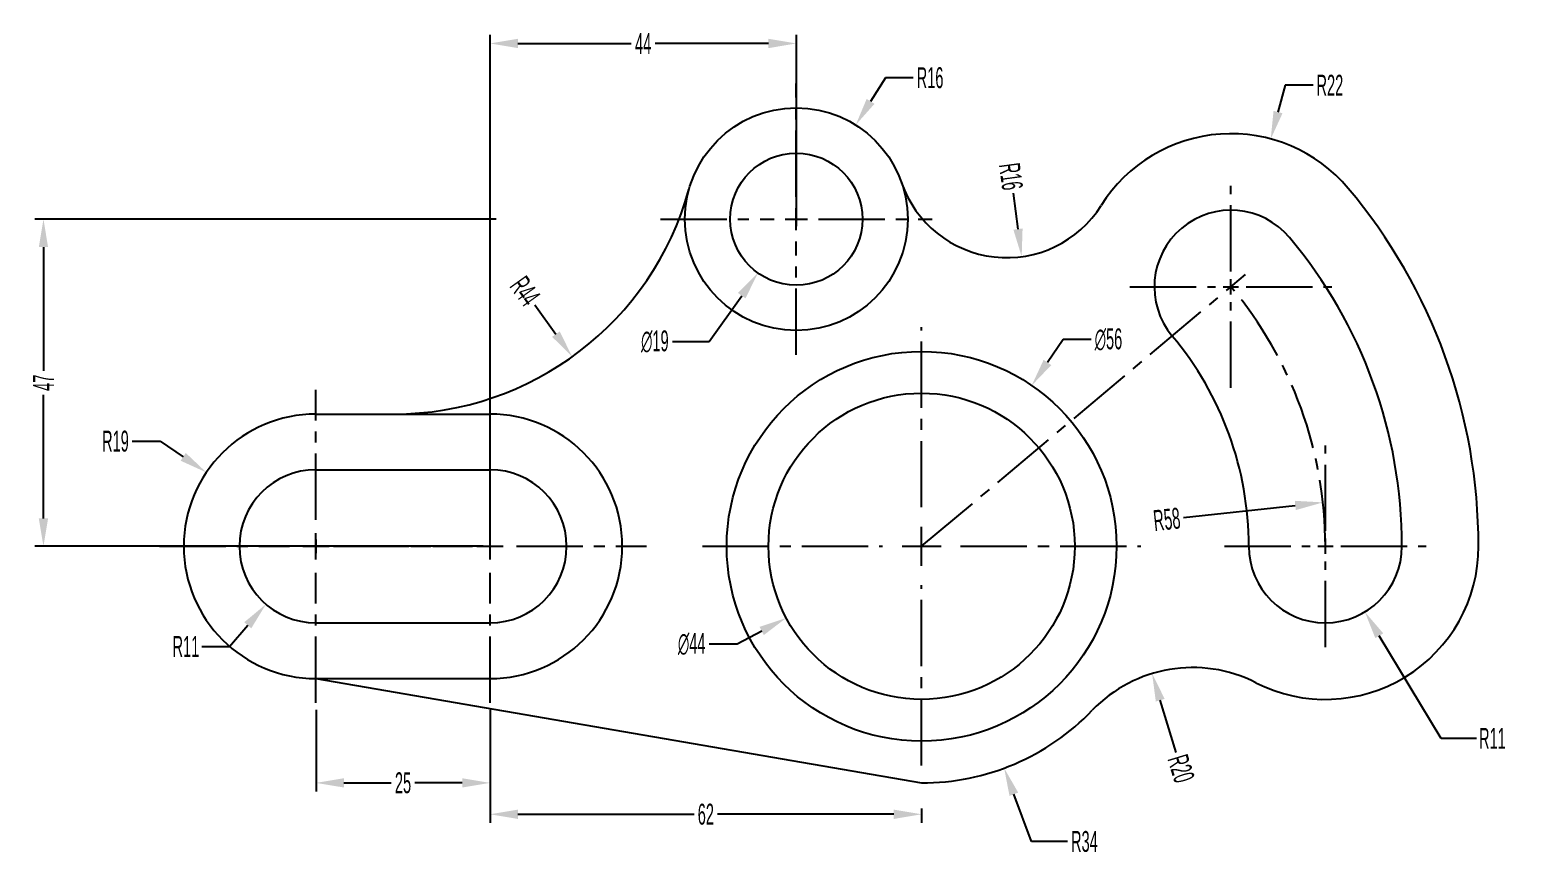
# Model space of a CAD drawing. Header units: millimetres. Extents: x 1568 to 31342, y 459 to 4403.
# Drawn here: x 16242.3 to 16456, y 4278.2 to 4396.8 of the extents above; entities that cross this region are included whole.
import ezdxf

# ---------------------------------------------------------------- set-up
doc = ezdxf.new("R2010")
doc.units = ezdxf.units.MM
doc.header["$LTSCALE"] = 0.5
doc.linetypes.add('CENTER2', pattern=[28.575, 19.05, -3.175, 3.175, -3.175])
doc.layers.add('centre line', color=3, linetype='CENTER2')
doc.layers.add('drawing', color=7, linetype='Continuous')
doc.styles.get("Standard").update_dxf_attribs({"font": 'arial.ttf', "width": 0.5})
doc.dimstyles.new('DARSHU2', dxfattribs={"dimtxt": 3, "dimasz": 4, "dimexe": 1.25, "dimexo": 1, "dimtad": 0, "dimtoh": 1, "dimdec": 1, "dimdsep": 46, "dimtxsty": 'Standard', "dimcen": 1, "dimclrd": 6, "dimclre": 6, "dimclrt": 6, "dimadec": 0, "dimazin": 0, "dimtfac": 1, "dimtdec": 1, "dimtofl": 0, "dimtmove": 0, "dimatfit": 3, "dimfxl": 1, "dimtfillclr": 256, "dimlwd": 25, "dimlwe": 25, "dimarcsym": 0})

# ---------------------------------------------------------------- blocks, each defined once
blk = doc.blocks.new('*U646')
at = {"layer": 'centre line', "color": 0, "linetype": 'CENTER2', "transparency": 16777216}
for p, q in [((0, 3.2), (0, 19.5)), ((-19.5, 0), (-3.2, 0)), ((3.2, 0), (19.5, 0)), ((0, -19.5), (0, -3.2))]:
    blk.add_line(p, q, dxfattribs=at)
at = {"layer": 'centre line', "color": 0, "linetype": 'Continuous', "transparency": 16777216}
for p, q in [((-1.6, 0), (1.6, 0)), ((0, -1.6), (0, 1.6))]:
    blk.add_line(p, q, dxfattribs=at)
blk = doc.blocks.new('*U647')
at = {"layer": 'centre line', "color": 0, "linetype": 'CENTER2', "transparency": 16777216}
for p, q in [((0, 5.6), (0, 31.5)), ((-31.5, 0), (-5.6, 0)), ((5.6, 0), (31.5, 0)), ((0, -31.5), (0, -5.6))]:
    blk.add_line(p, q, dxfattribs=at)
at = {"layer": 'centre line', "color": 0, "linetype": 'Continuous', "transparency": 16777216}
for p, q in [((0, -2.8), (0, 2.8)), ((-2.8, 0), (2.8, 0))]:
    blk.add_line(p, q, dxfattribs=at)
blk = doc.blocks.new('*U648')
at = {"layer": 'centre line', "color": 0, "linetype": 'CENTER2', "transparency": 16777216}
for p, q in [((0, 3.8), (0, 22.5)), ((-22.5, 0), (-3.8, 0)), ((3.8, 0), (22.5, 0)), ((0, -22.5), (0, -3.8))]:
    blk.add_line(p, q, dxfattribs=at)
at = {"layer": 'centre line', "color": 0, "linetype": 'Continuous', "transparency": 16777216}
for p, q in [((-1.9, 0), (1.9, 0)), ((0, -1.9), (0, 1.9))]:
    blk.add_line(p, q, dxfattribs=at)
blk = doc.blocks.new('*U649')
at = {"layer": 'centre line', "color": 0, "linetype": 'CENTER2', "transparency": 16777216}
for p, q in [((0, 3.8), (0, 22.5)), ((-22.5, 0), (-3.8, 0)), ((3.8, 0), (22.5, 0)), ((0, -22.5), (0, -3.8))]:
    blk.add_line(p, q, dxfattribs=at)
at = {"layer": 'centre line', "color": 0, "linetype": 'Continuous', "transparency": 16777216}
for p, q in [((-1.9, 0), (1.9, 0)), ((0, -1.9), (0, 1.9))]:
    blk.add_line(p, q, dxfattribs=at)
blk = doc.blocks.new('*U650')
at = {"layer": 'centre line', "color": 0, "linetype": 'CENTER2', "transparency": 16777216}
for p, q in [((0, 2.2), (0, 14.5)), ((-14.5, 0), (-2.2, 0)), ((2.2, 0), (14.5, 0)), ((0, -14.5), (0, -2.2))]:
    blk.add_line(p, q, dxfattribs=at)
at = {"layer": 'centre line', "color": 0, "linetype": 'Continuous', "transparency": 16777216}
for p, q in [((-1.1, 0), (1.1, 0)), ((0, -1.1), (0, 1.1))]:
    blk.add_line(p, q, dxfattribs=at)
blk = doc.blocks.new('*U651')
at = {"layer": 'centre line', "color": 0, "linetype": 'CENTER2', "transparency": 16777216}
for p, q in [((0, 2.2), (0, 14.5)), ((-14.5, 0), (-2.2, 0)), ((2.2, 0), (14.5, 0)), ((0, -14.5), (0, -2.2))]:
    blk.add_line(p, q, dxfattribs=at)
at = {"layer": 'centre line', "color": 0, "linetype": 'Continuous', "transparency": 16777216}
for p, q in [((-1.1, 0), (1.1, 0)), ((0, -1.1), (0, 1.1))]:
    blk.add_line(p, q, dxfattribs=at)
blk = doc.blocks.new('*D652')
at = {"layer": 'centre line', "color": 6, "lineweight": 25, "transparency": 16777216}
for p, q in [((16352.47, 4368.62), (16352.47, 4370.62)), ((16351.47, 4369.62), (16353.47, 4369.62))]:
    blk.add_line(p, q, dxfattribs=at)
at = {"layer": 'centre line', "color": 6, "linetype": 'Continuous', "lineweight": 25, "transparency": 16777216}
for p, q in [((16339.93, 4352.04), (16344.63, 4358.63)), ((16334.67, 4352.04), (16339.93, 4352.04))]:
    blk.add_line(p, q, dxfattribs=at)
at = {"layer": 'centre line', "color": 6, "transparency": 16777216}
blk.add_solid([(16344.09, 4359.02), (16345.17, 4358.25), (16346.95, 4361.89)], dxfattribs=at)
at = {"layer": 'Defpoints', "color": 0, "transparency": 16777216}
for p in [(16357.98, 4377.36), (16346.95, 4361.89)]:
    blk.add_point(p, dxfattribs=at)
at = {"layer": 'centre line', "color": 6, "transparency": 16777216, "insert": (16332.15, 4352.04), "char_height": 3, "attachment_point": 5}
blk.add_mtext('∅19', dxfattribs=at)
blk = doc.blocks.new('*D653')
at = {"layer": 'centre line', "color": 6, "lineweight": 25, "transparency": 16777216}
for p, q in [((16370.47, 4321.62), (16370.47, 4323.62)), ((16369.47, 4322.62), (16371.47, 4322.62))]:
    blk.add_line(p, q, dxfattribs=at)
at = {"layer": 'centre line', "color": 6, "linetype": 'Continuous', "lineweight": 25, "transparency": 16777216}
for p, q in [((16343.95, 4308.59), (16347.49, 4310.46)), ((16339.95, 4308.59), (16343.95, 4308.59))]:
    blk.add_line(p, q, dxfattribs=at)
at = {"layer": 'centre line', "color": 6, "transparency": 16777216}
blk.add_solid([(16347.18, 4311.05), (16347.8, 4309.87), (16351.02, 4312.33)], dxfattribs=at)
at = {"layer": 'Defpoints', "color": 0, "transparency": 16777216}
for p in [(16389.91, 4332.92), (16351.02, 4312.33)]:
    blk.add_point(p, dxfattribs=at)
at = {"layer": 'centre line', "color": 6, "transparency": 16777216, "insert": (16337.44, 4308.59), "char_height": 3, "attachment_point": 5}
blk.add_mtext('∅44', dxfattribs=at)
blk = doc.blocks.new('*D654')
at = {"layer": 'centre line', "color": 6, "linetype": 'Continuous', "lineweight": 25, "transparency": 16777216}
for p, q in [((16390.8, 4352.33), (16388.54, 4349.03)), ((16394.8, 4352.33), (16390.8, 4352.33))]:
    blk.add_line(p, q, dxfattribs=at)
at = {"layer": 'centre line', "color": 6, "lineweight": 25, "transparency": 16777216}
for p, q in [((16370.47, 4321.62), (16370.47, 4323.62)), ((16369.47, 4322.62), (16371.47, 4322.62))]:
    blk.add_line(p, q, dxfattribs=at)
at = {"layer": 'centre line', "color": 6, "transparency": 16777216}
blk.add_solid([(16387.99, 4349.41), (16389.09, 4348.66), (16386.28, 4345.73)], dxfattribs=at)
at = {"layer": 'Defpoints', "color": 0, "transparency": 16777216}
for p in [(16386.28, 4345.73), (16354.66, 4299.52)]:
    blk.add_point(p, dxfattribs=at)
at = {"layer": 'centre line', "color": 6, "transparency": 16777216, "insert": (16397.31, 4352.33), "char_height": 3, "attachment_point": 5}
blk.add_mtext('∅56', dxfattribs=at)
blk = doc.blocks.new('*D655')
at = {"layer": 'centre line', "color": 6, "linetype": 'Continuous', "lineweight": 25, "transparency": 16777216}
for p, q in [((16365.26, 4389.93), (16363.13, 4386.55)), ((16369.26, 4389.93), (16365.26, 4389.93))]:
    blk.add_line(p, q, dxfattribs=at)
at = {"layer": 'centre line', "color": 6, "lineweight": 25, "transparency": 16777216}
for p, q in [((16352.47, 4368.62), (16352.47, 4370.62)), ((16351.47, 4369.62), (16353.47, 4369.62))]:
    blk.add_line(p, q, dxfattribs=at)
at = {"layer": 'centre line', "color": 6, "transparency": 16777216}
blk.add_solid([(16362.57, 4386.9), (16363.69, 4386.19), (16361, 4383.16)], dxfattribs=at)
at = {"layer": 'Defpoints', "color": 0, "transparency": 16777216}
for p in [(16361, 4383.16), (16352.47, 4369.62)]:
    blk.add_point(p, dxfattribs=at)
at = {"layer": 'centre line', "color": 6, "transparency": 16777216, "insert": (16371.68, 4389.93), "char_height": 3, "attachment_point": 5}
blk.add_mtext('R16', dxfattribs=at)
blk = doc.blocks.new('*D656')
at = {"layer": 'centre line', "color": 6, "linetype": 'Continuous', "lineweight": 25, "transparency": 16777216}
blk.add_line((16383.61, 4373.35), (16384.31, 4368.2), dxfattribs=at)
at = {"layer": 'centre line', "color": 6, "transparency": 16777216}
blk.add_solid([(16384.97, 4368.29), (16383.65, 4368.11), (16384.84, 4364.24)], dxfattribs=at)
at = {"layer": 'Defpoints', "color": 0, "transparency": 16777216}
for p in [(16382.71, 4380.1), (16384.84, 4364.24)]:
    blk.add_point(p, dxfattribs=at)
at = {"layer": 'centre line', "color": 6, "transparency": 16777216, "insert": (16383.29, 4375.75), "char_height": 3, "attachment_point": 5, "rotation": 277.6704}
blk.add_mtext('R16', dxfattribs=at)
blk = doc.blocks.new('*D657')
at = {"layer": 'centre line', "color": 6, "linetype": 'Continuous', "lineweight": 25, "transparency": 16777216}
for p, q in [((16422.7, 4388.87), (16421.66, 4385.01)), ((16426.7, 4388.87), (16422.7, 4388.87))]:
    blk.add_line(p, q, dxfattribs=at)
at = {"layer": 'centre line', "color": 6, "lineweight": 25, "transparency": 16777216}
for p, q in [((16413.9, 4359.91), (16415.9, 4359.91)), ((16414.9, 4358.91), (16414.9, 4360.91))]:
    blk.add_line(p, q, dxfattribs=at)
at = {"layer": 'centre line', "color": 6, "transparency": 16777216}
blk.add_solid([(16421.02, 4385.18), (16422.31, 4384.84), (16420.62, 4381.15)], dxfattribs=at)
at = {"layer": 'Defpoints', "color": 0, "transparency": 16777216}
for p in [(16420.62, 4381.15), (16414.9, 4359.91)]:
    blk.add_point(p, dxfattribs=at)
at = {"layer": 'centre line', "color": 6, "transparency": 16777216, "insert": (16429.11, 4388.87), "char_height": 3, "attachment_point": 5}
blk.add_mtext('R22', dxfattribs=at)
blk = doc.blocks.new('*D658')
at = {"layer": 'centre line', "color": 6, "linetype": 'Continuous', "lineweight": 25, "transparency": 16777216}
blk.add_line((16408.09, 4326.74), (16424.15, 4328.5), dxfattribs=at)
at = {"layer": 'centre line', "color": 6, "transparency": 16777216}
blk.add_solid([(16424.08, 4329.16), (16424.22, 4327.83), (16428.12, 4328.93)], dxfattribs=at)
at = {"layer": 'Defpoints', "color": 0, "transparency": 16777216}
for p in [(16428.12, 4328.93), (16370.47, 4322.62)]:
    blk.add_point(p, dxfattribs=at)
at = {"layer": 'centre line', "color": 6, "transparency": 16777216, "insert": (16405.69, 4326.48), "char_height": 3, "attachment_point": 5, "rotation": 6.2425}
blk.add_mtext('R58', dxfattribs=at)
blk = doc.blocks.new('*D659')
at = {"layer": 'centre line', "color": 6, "lineweight": 25, "transparency": 16777216}
for p, q in [((16428.47, 4321.62), (16428.47, 4323.62)), ((16427.47, 4322.62), (16429.47, 4322.62))]:
    blk.add_line(p, q, dxfattribs=at)
at = {"layer": 'centre line', "color": 6, "linetype": 'Continuous', "lineweight": 25, "transparency": 16777216}
for p, q in [((16445.09, 4295.03), (16436.21, 4309.78)), ((16450.19, 4295.03), (16445.09, 4295.03))]:
    blk.add_line(p, q, dxfattribs=at)
at = {"layer": 'centre line', "color": 6, "transparency": 16777216}
blk.add_solid([(16436.78, 4310.12), (16435.64, 4309.43), (16434.14, 4313.2)], dxfattribs=at)
at = {"layer": 'Defpoints', "color": 0, "transparency": 16777216}
for p in [(16428.47, 4322.62), (16434.14, 4313.2)]:
    blk.add_point(p, dxfattribs=at)
at = {"layer": 'centre line', "color": 6, "transparency": 16777216, "insert": (16452.46, 4295.03), "char_height": 3, "attachment_point": 5}
blk.add_mtext('R11', dxfattribs=at)
blk = doc.blocks.new('*D660')
at = {"layer": 'centre line', "color": 6, "linetype": 'Continuous', "lineweight": 25, "transparency": 16777216}
blk.add_line((16407.03, 4293), (16404.74, 4300.51), dxfattribs=at)
at = {"layer": 'centre line', "color": 6, "transparency": 16777216}
blk.add_solid([(16405.38, 4300.7), (16404.11, 4300.32), (16403.58, 4304.34)], dxfattribs=at)
at = {"layer": 'Defpoints', "color": 0, "transparency": 16777216}
for p in [(16403.58, 4304.34), (16409.4, 4285.2)]:
    blk.add_point(p, dxfattribs=at)
at = {"layer": 'centre line', "color": 6, "transparency": 16777216, "insert": (16407.73, 4290.68), "char_height": 3, "attachment_point": 5, "rotation": 286.9147}
blk.add_mtext('R20', dxfattribs=at)
blk = doc.blocks.new('*D661')
at = {"layer": 'centre line', "color": 6, "lineweight": 25, "transparency": 16777216}
for p, q in [((16370.47, 4321.62), (16370.47, 4323.62)), ((16369.47, 4322.62), (16371.47, 4322.62))]:
    blk.add_line(p, q, dxfattribs=at)
at = {"layer": 'centre line', "color": 6, "linetype": 'Continuous', "lineweight": 25, "transparency": 16777216}
for p, q in [((16386.24, 4280.2), (16383.71, 4287.01)), ((16391.43, 4280.2), (16386.24, 4280.2))]:
    blk.add_line(p, q, dxfattribs=at)
at = {"layer": 'centre line', "color": 6, "transparency": 16777216}
blk.add_solid([(16384.34, 4287.24), (16383.09, 4286.77), (16382.32, 4290.76)], dxfattribs=at)
at = {"layer": 'Defpoints', "color": 0, "transparency": 16777216}
for p in [(16370.47, 4322.62), (16382.32, 4290.76)]:
    blk.add_point(p, dxfattribs=at)
at = {"layer": 'centre line', "color": 6, "transparency": 16777216, "insert": (16393.85, 4280.2), "char_height": 3, "attachment_point": 5}
blk.add_mtext('R34', dxfattribs=at)
blk = doc.blocks.new('*D662')
at = {"layer": 'centre line', "color": 6, "linetype": 'Continuous', "lineweight": 25, "transparency": 16777216}
for p, q in [((16257.08, 4337.71), (16261.08, 4337.71)), ((16261.08, 4337.71), (16264.4, 4335.48))]:
    blk.add_line(p, q, dxfattribs=at)
at = {"layer": 'centre line', "color": 6, "lineweight": 25, "transparency": 16777216}
for p, q in [((16283.47, 4321.62), (16283.47, 4323.62)), ((16282.47, 4322.62), (16284.47, 4322.62))]:
    blk.add_line(p, q, dxfattribs=at)
at = {"layer": 'centre line', "color": 6, "transparency": 16777216}
blk.add_solid([(16264.77, 4336.03), (16264.02, 4334.92), (16267.71, 4333.24)], dxfattribs=at)
at = {"layer": 'Defpoints', "color": 0, "transparency": 16777216}
for p in [(16267.71, 4333.24), (16283.47, 4322.62)]:
    blk.add_point(p, dxfattribs=at)
at = {"layer": 'centre line', "color": 6, "transparency": 16777216, "insert": (16254.66, 4337.71), "char_height": 3, "attachment_point": 5}
blk.add_mtext('R19', dxfattribs=at)
blk = doc.blocks.new('*D663')
at = {"layer": 'centre line', "color": 6, "lineweight": 25, "transparency": 16777216}
for p, q in [((16283.47, 4321.62), (16283.47, 4323.62)), ((16282.47, 4322.62), (16284.47, 4322.62))]:
    blk.add_line(p, q, dxfattribs=at)
at = {"layer": 'centre line', "color": 6, "linetype": 'Continuous', "lineweight": 25, "transparency": 16777216}
for p, q in [((16271.05, 4308.24), (16273.66, 4311.27)), ((16267.05, 4308.24), (16271.05, 4308.24))]:
    blk.add_line(p, q, dxfattribs=at)
at = {"layer": 'centre line', "color": 6, "transparency": 16777216}
blk.add_solid([(16273.16, 4311.71), (16274.17, 4310.84), (16276.28, 4314.3)], dxfattribs=at)
at = {"layer": 'Defpoints', "color": 0, "transparency": 16777216}
for p in [(16283.47, 4322.62), (16276.28, 4314.3)]:
    blk.add_point(p, dxfattribs=at)
at = {"layer": 'centre line', "color": 6, "transparency": 16777216, "insert": (16264.78, 4308.24), "char_height": 3, "attachment_point": 5}
blk.add_mtext('R11', dxfattribs=at)
blk = doc.blocks.new('*D664')
at = {"layer": 'centre line', "color": 6, "linetype": 'Continuous', "lineweight": 25, "transparency": 16777216}
blk.add_line((16314.91, 4357.33), (16317.94, 4353.11), dxfattribs=at)
at = {"layer": 'centre line', "color": 6, "transparency": 16777216}
blk.add_solid([(16318.48, 4353.5), (16317.39, 4352.72), (16320.27, 4349.86)], dxfattribs=at)
at = {"layer": 'Defpoints', "color": 0, "transparency": 16777216}
for p in [(16294.64, 4385.62), (16320.27, 4349.86)]:
    blk.add_point(p, dxfattribs=at)
at = {"layer": 'centre line', "color": 6, "transparency": 16777216, "insert": (16313.51, 4359.29), "char_height": 3, "attachment_point": 5, "rotation": 305.6177}
blk.add_mtext('R44', dxfattribs=at)
blk = doc.blocks.new('*D665')
at = {"layer": 'centre line', "color": 6, "linetype": 'Continuous', "lineweight": 25, "transparency": 16777216}
for p, q in [((16283.47, 4299.12), (16283.47, 4287.38)), ((16308.47, 4299.12), (16308.47, 4287.38)), ((16287.47, 4288.63), (16294.25, 4288.63)), ((16304.47, 4288.63), (16297.69, 4288.63))]:
    blk.add_line(p, q, dxfattribs=at)
at = {"layer": 'centre line', "color": 6, "transparency": 16777216}
for points in [[(16287.47, 4289.3), (16287.47, 4287.97), (16283.47, 4288.63)], [(16304.47, 4289.3), (16304.47, 4287.97), (16308.47, 4288.63)]]:
    blk.add_solid(points, dxfattribs=at)
at = {"layer": 'Defpoints', "color": 0, "transparency": 16777216}
for p in [(16283.47, 4300.12), (16308.47, 4300.12), (16308.47, 4288.63)]:
    blk.add_point(p, dxfattribs=at)
at = {"layer": 'centre line', "color": 6, "transparency": 16777216, "insert": (16295.97, 4288.63), "char_height": 3, "attachment_point": 5}
blk.add_mtext('25', dxfattribs=at)
blk = doc.blocks.new('*D666')
at = {"layer": 'centre line', "color": 6, "linetype": 'Continuous', "lineweight": 25, "transparency": 16777216}
for p, q in [((16308.47, 4287.63), (16308.47, 4282.87)), ((16370.47, 4284.95), (16370.47, 4282.87)), ((16312.47, 4284.12), (16337.77, 4284.12)), ((16366.47, 4284.12), (16341.16, 4284.12))]:
    blk.add_line(p, q, dxfattribs=at)
at = {"layer": 'centre line', "color": 6, "transparency": 16777216}
for points in [[(16312.47, 4284.79), (16312.47, 4283.45), (16308.47, 4284.12)], [(16366.47, 4284.79), (16366.47, 4283.45), (16370.47, 4284.12)]]:
    blk.add_solid(points, dxfattribs=at)
at = {"layer": 'Defpoints', "color": 0, "transparency": 16777216}
for p in [(16308.47, 4288.63), (16370.47, 4285.95), (16370.47, 4284.12)]:
    blk.add_point(p, dxfattribs=at)
at = {"layer": 'centre line', "color": 6, "transparency": 16777216, "insert": (16339.47, 4284.12), "char_height": 3, "attachment_point": 5}
blk.add_mtext('62', dxfattribs=at)
blk = doc.blocks.new('*D667')
at = {"layer": 'centre line', "color": 6, "linetype": 'Continuous', "lineweight": 25, "transparency": 16777216}
for p, q in [((16309.35, 4369.62), (16243.07, 4369.62)), ((16244.32, 4365.62), (16244.32, 4347.85)), ((16244.32, 4326.62), (16244.32, 4344.39)), ((16307.47, 4322.62), (16243.07, 4322.62))]:
    blk.add_line(p, q, dxfattribs=at)
at = {"layer": 'centre line', "color": 6, "transparency": 16777216}
for points in [[(16243.65, 4365.62), (16244.98, 4365.62), (16244.32, 4369.62)], [(16243.65, 4326.62), (16244.98, 4326.62), (16244.32, 4322.62)]]:
    blk.add_solid(points, dxfattribs=at)
at = {"layer": 'Defpoints', "color": 0, "transparency": 16777216}
for p in [(16244.32, 4369.62), (16310.35, 4369.62), (16308.47, 4322.62)]:
    blk.add_point(p, dxfattribs=at)
at = {"layer": 'centre line', "color": 6, "transparency": 16777216, "insert": (16244.32, 4346.12), "char_height": 3, "attachment_point": 5, "rotation": 90}
blk.add_mtext('47', dxfattribs=at)
blk = doc.blocks.new('*D668')
at = {"layer": 'centre line', "color": 6, "linetype": 'Continuous', "lineweight": 25, "transparency": 16777216}
for p, q in [((16308.47, 4323.62), (16308.47, 4396.12)), ((16352.47, 4370.62), (16352.47, 4396.12)), ((16312.47, 4394.87), (16328.74, 4394.87)), ((16348.47, 4394.87), (16332.19, 4394.87))]:
    blk.add_line(p, q, dxfattribs=at)
at = {"layer": 'centre line', "color": 6, "transparency": 16777216}
for points in [[(16312.47, 4395.54), (16312.47, 4394.2), (16308.47, 4394.87)], [(16348.47, 4395.54), (16348.47, 4394.2), (16352.47, 4394.87)]]:
    blk.add_solid(points, dxfattribs=at)
at = {"layer": 'Defpoints', "color": 0, "transparency": 16777216}
for p in [(16352.47, 4394.87), (16352.47, 4369.62), (16308.47, 4322.62)]:
    blk.add_point(p, dxfattribs=at)
at = {"layer": 'centre line', "color": 6, "transparency": 16777216, "insert": (16330.47, 4394.87), "char_height": 3, "attachment_point": 5}
blk.add_mtext('44', dxfattribs=at)

msp = doc.modelspace()

# ---------------------------------------------------------------- linework, layer by layer
at = {"layer": 'centre line'}
msp.add_line((16370.468, 4322.624), (16417.003, 4361.672), dxfattribs=at)
msp.add_arc((16370.468, 4322.624), 58, 0, 40, dxfattribs=at)
at = {"layer": 'drawing'}
for p, q in [((16283.468, 4341.624), (16308.468, 4341.624)), ((16283.468, 4333.624), (16308.468, 4333.624)), ((16283.468, 4311.624), (16308.468, 4311.624)), ((16283.468, 4303.624), (16308.468, 4303.624)), ((16283.468, 4303.624), (16370.468, 4288.624))]:
    msp.add_line(p, q, dxfattribs=at)
for centre, radius in [((16352.468, 4369.624), 16), ((16352.468, 4369.624), 9.5), ((16370.468, 4322.624), 28), ((16370.468, 4322.624), 22)]:
    msp.add_circle(centre, radius, dxfattribs=at)
for centre, radius, start, end in [((16414.899, 4359.906), 22, 40, 147.90533), ((16382.706, 4380.096), 16, 199.10163, 327.90533), ((16294.641, 4385.624), 44, 270, 344.53399), ((16370.468, 4322.624), 80, 0, 40), ((16414.899, 4359.906), 11, 40, 220), ((16370.468, 4322.624), 69, 0, 40), ((16370.468, 4322.624), 47, 0, 40), ((16283.468, 4322.624), 19, 90, 270), ((16308.468, 4322.624), 19, 270, 90), ((16283.468, 4322.624), 11, 90, 270), ((16308.468, 4322.624), 11, 270, 90), ((16428.468, 4322.624), 11, 180, 0), ((16428.468, 4322.624), 22, 242.99791, 0), ((16409.399, 4285.203), 20, 62.99791, 136.13256), ((16370.468, 4322.624), 34, 270, 316.13256)]:
    msp.add_arc(centre, radius, start, end, dxfattribs=at)

# ---------------------------------------------------------------- block references
at = {"layer": 'centre line', "linetype": 'CENTER2'}
for name, p in [('*U646', (16352.468, 4369.624)), ('*U651', (16414.899, 4359.906)), ('*U647', (16370.468, 4322.624)), ('*U648', (16283.468, 4322.624)), ('*U649', (16308.468, 4322.624)), ('*U650', (16428.468, 4322.624))]:
    msp.add_blockref(name, p, dxfattribs=at)

# ---------------------------------------------------------------- dimensions: what is measured, and where the dimension line sits
at = {"layer": 'centre line'}
for base, p1, p2, picture, middle in [((16352.468, 4394.871), (16308.468, 4322.624), (16352.468, 4369.624), '*D668', (16330.468, 4394.871)), ((16308.468, 4288.634), (16283.468, 4300.124), (16308.468, 4300.124), '*D665', (16295.968, 4288.634)), ((16370.468, 4284.121), (16308.468, 4288.634), (16370.468, 4285.947), '*D666', (16339.468, 4284.121))]:
    dim = msp.add_linear_dim(base=base, p1=p1, p2=p2, dimstyle='DARSHU2', dxfattribs=at)
    dim.commit()
    dim.dimension.update_dxf_attribs({"geometry": picture, "text_midpoint": middle})
for center, mpoint, picture, middle in [((16352.468, 4369.624), (16360.998, 4383.161), '*D655', (16371.679, 4389.93)), ((16414.899, 4359.906), (16420.623, 4381.148), '*D657', (16429.114, 4388.873)), ((16283.468, 4322.624), (16267.712, 4333.242), '*D662', (16254.659, 4337.713)), ((16283.468, 4322.624), (16276.279, 4314.299), '*D663', (16264.778, 4308.244))]:
    dim = msp.add_radius_dim(center=center, mpoint=mpoint, dimstyle='DARSHU2', dxfattribs=at)
    dim.commit()
    dim.dimension.update_dxf_attribs({"geometry": picture, "text_midpoint": middle})
for center, mpoint, picture, middle in [((16294.641, 4385.624), (16320.266, 4349.856), '*D664', (16313.506, 4359.291)), ((16382.706, 4380.096), (16384.842, 4364.239), '*D656', (16383.292, 4375.747)), ((16370.468, 4322.624), (16428.124, 4328.931), '*D658', (16405.685, 4326.477)), ((16370.468, 4322.624), (16382.316, 4290.756), '*D661', (16393.846, 4280.203)), ((16428.468, 4322.624), (16434.144, 4313.202), '*D659', (16452.459, 4295.031)), ((16409.399, 4285.203), (16403.58, 4304.338), '*D660', (16407.732, 4290.685))]:
    dim = msp.add_radius_dim(center=center, mpoint=mpoint, dimstyle='DARSHU2', dxfattribs=at)
    dim.commit()
    dim.dimension.update_dxf_attribs({"geometry": picture, "text_midpoint": middle, "dimtype": 164})
dim = msp.add_diameter_dim_2p(p1=(16357.985, 4377.359), p2=(16346.952, 4361.89), dimstyle='DARSHU2', dxfattribs=at)
dim.commit()
dim.dimension.update_dxf_attribs({"geometry": '*D652', "text_midpoint": (16332.15, 4352.042), "dimtype": 163})
dim = msp.add_linear_dim(base=(16244.317, 4369.624), p1=(16308.468, 4322.624), p2=(16310.35, 4369.624), angle=90, dimstyle='DARSHU2', dxfattribs=at)
dim.commit()
dim.dimension.update_dxf_attribs({"geometry": '*D667', "text_midpoint": (16244.317, 4346.124)})
for p1, p2, picture, middle in [((16354.655, 4299.517), (16386.282, 4345.731), '*D654', (16397.315, 4352.333)), ((16389.913, 4332.916), (16351.024, 4312.333), '*D653', (16337.441, 4308.59))]:
    dim = msp.add_diameter_dim_2p(p1=p1, p2=p2, dimstyle='DARSHU2', dxfattribs=at)
    dim.commit()
    dim.dimension.update_dxf_attribs({"geometry": picture, "text_midpoint": middle})

doc.saveas('drawing.dxf')
